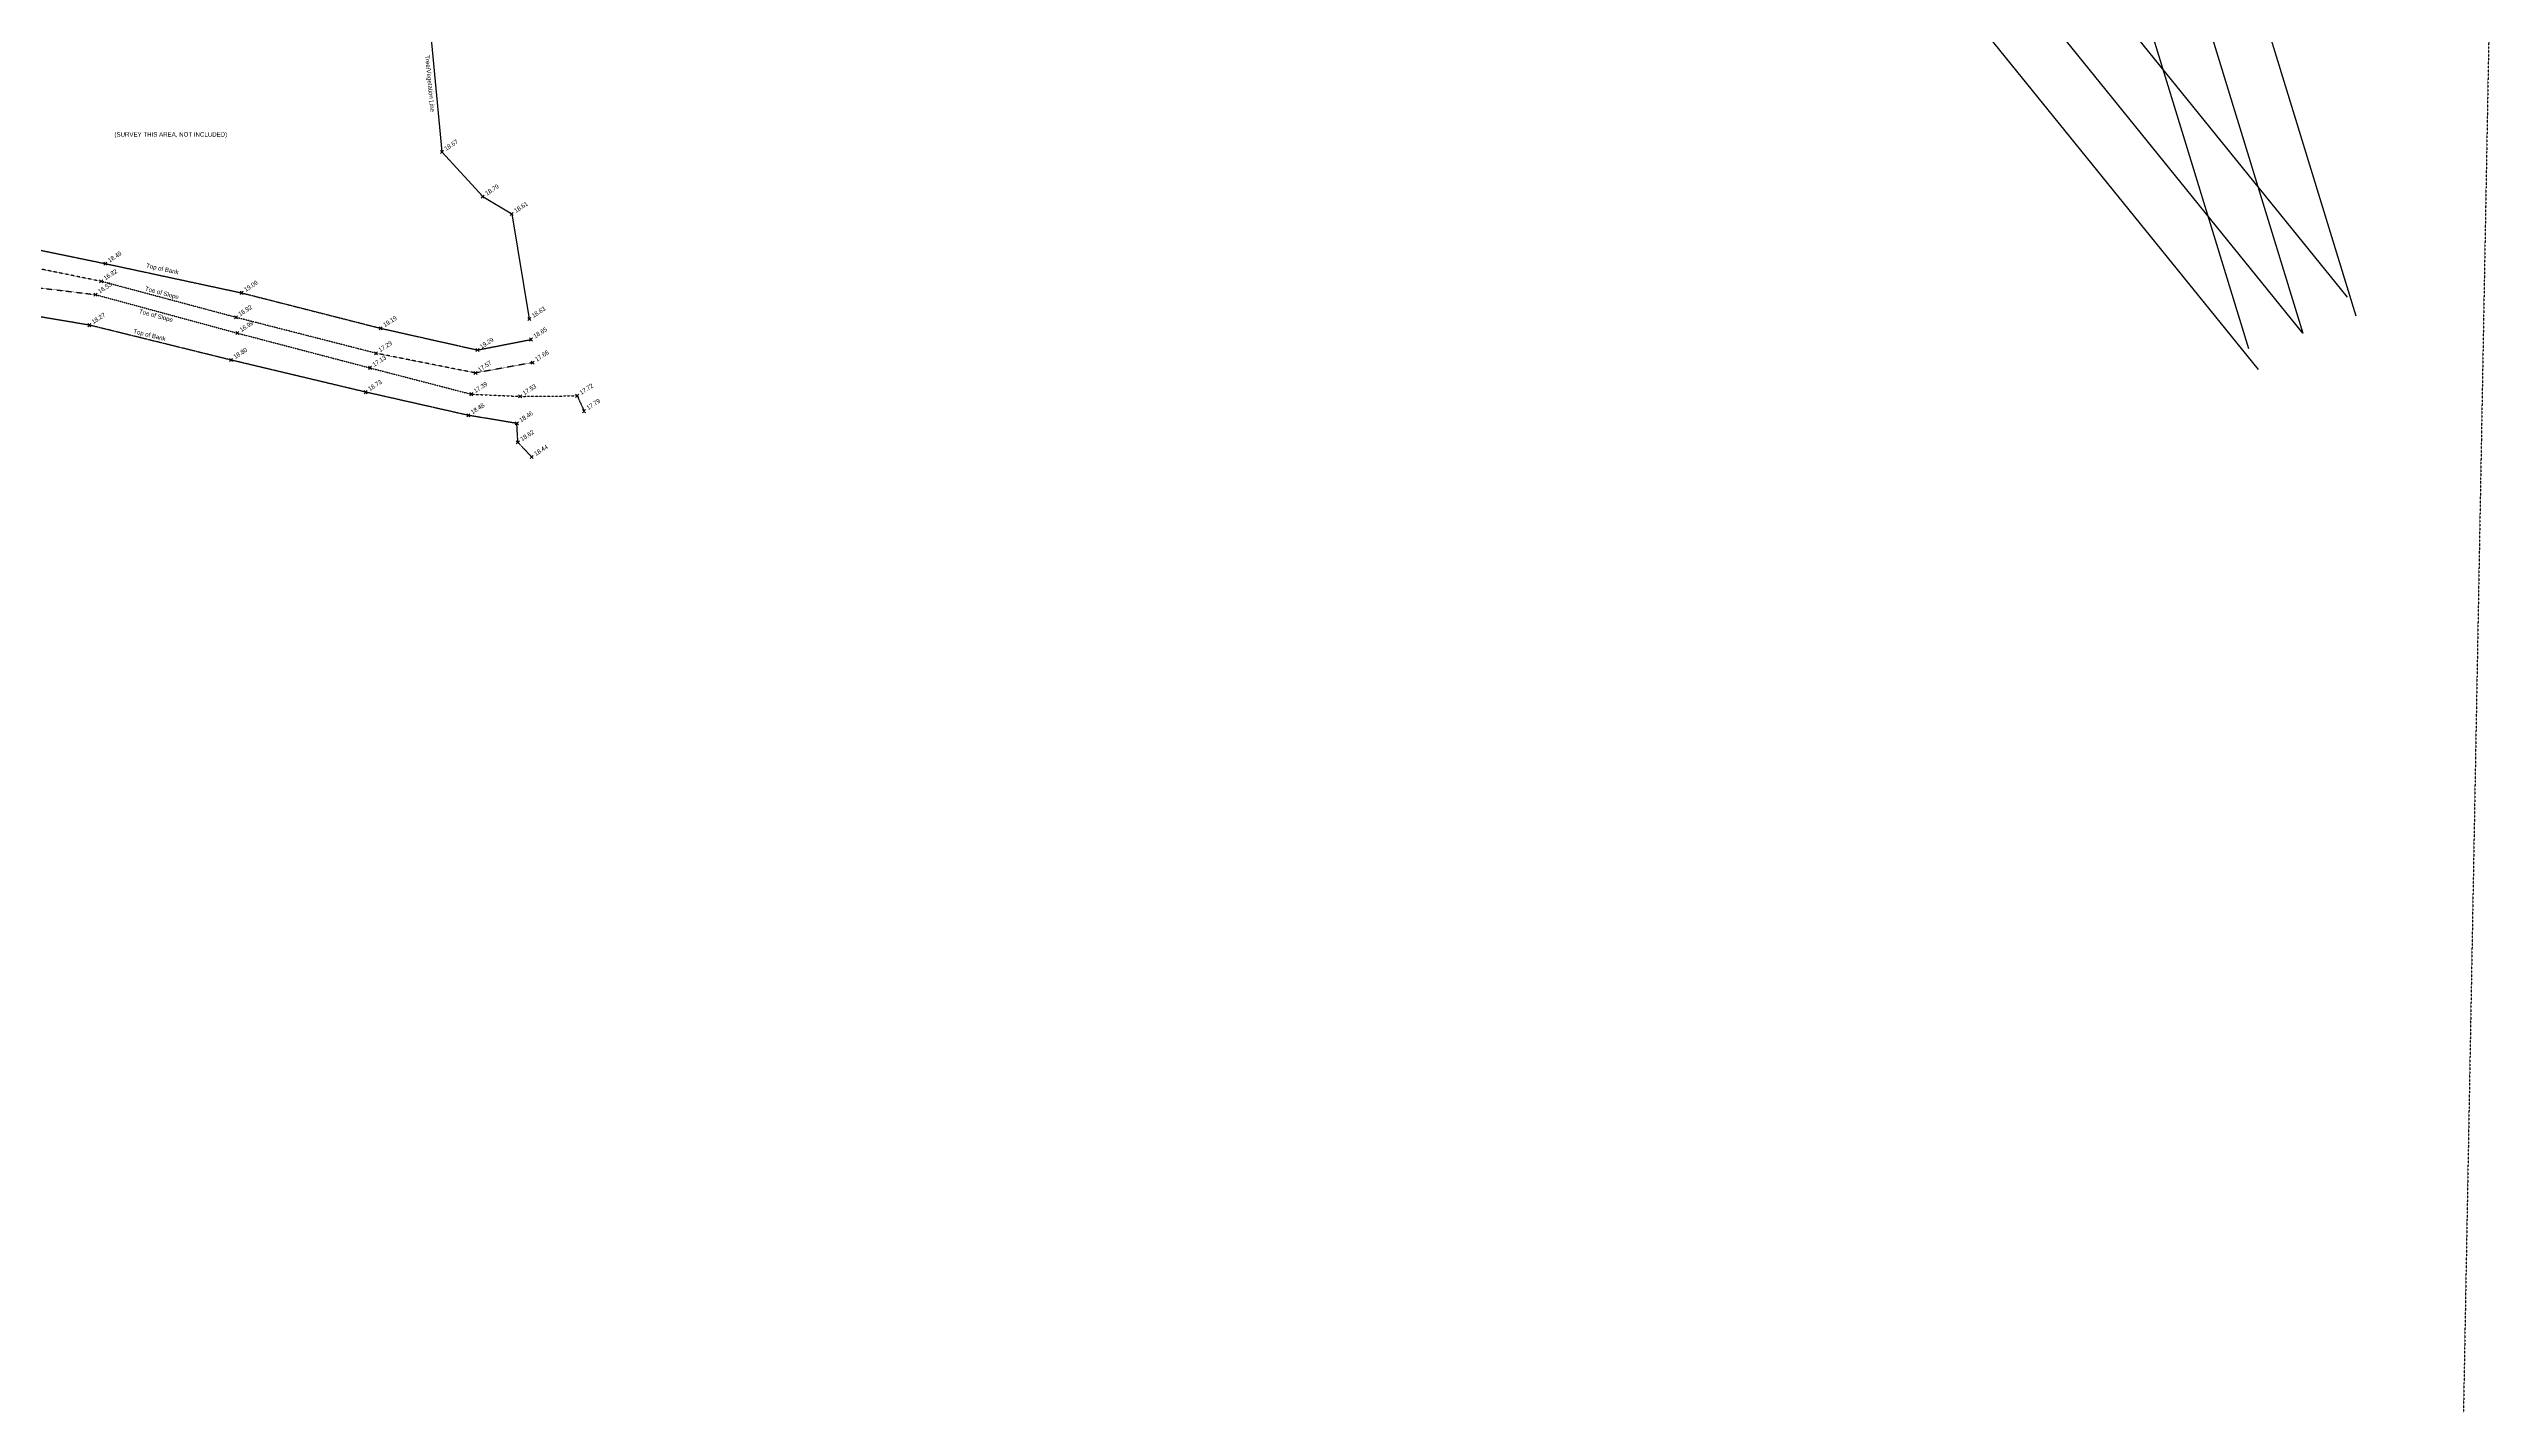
# Model space of a CAD drawing. Header units: inches. Extents: x -625442 to 34963, y -27993 to 66986.
# Drawn here: x -340169 to -329578, y 18025 to 23888 of the extents above; entities that cross this region are included whole.
import ezdxf
from ezdxf.enums import TextEntityAlignment as Align

# ---------------------------------------------------------------- set-up
doc = ezdxf.new("R2010")
doc.units = ezdxf.units.IN
doc.header["$LTSCALE"] = 0.5
doc.header["$MEASUREMENT"] = 0
doc.linetypes.add('DASHED2', pattern=[0.375, 0.25, -0.125])
doc.linetypes.add('DIVIDE2', pattern=[0.625, 0.25, -0.125, 0, -0.125, 0, -0.125])
for name, color, linetype in [('SECTION LINE', 101, 'DIVIDE2'), ('SPOT ELEVATION TEXT', 252, 'Continuous'), ('TEXT', 7, 'Continuous'), ('TOE OF SLOPE', 36, 'DIVIDE2'), ('TOP OF BANK', 252, 'DASHED2'), ('TREE LINE', 73, 'Continuous')]:
    doc.layers.add(name, color=color, linetype=linetype)
doc.styles.add('BLDG', font='IC-Romans.shx', dxfattribs={"width": 0.8})
doc.styles.add('TXT', font='IC-Romans.shx')

# ---------------------------------------------------------------- blocks, each defined once
blk = doc.blocks.new('SPT10')
at = {"color": 0, "linetype": 'Continuous'}
for p, q in [((-0.35, -0.35), (0.35, 0.35)), ((0.35, -0.35), (-0.35, 0.35))]:
    blk.add_line(p, q, dxfattribs=at)

msp = doc.modelspace()

# ---------------------------------------------------------------- linework, layer by layer
at = {"layer": 'DEFPOINTS'}
for p, q in [((-338764.83742, 50655.22511), (-330196.36454, 22734.78695)), ((-338993.93012, 50580.58565), (-330425.45724, 22660.14749)), ((-339229.15428, 50514.33546), (-330660.6814, 22593.8973)), ((-330232.80579, 22816.15856), (-341882.06131, 37201.33011)), ((-330425.45724, 22660.14749), (-342074.71277, 37045.31904)), ((-330618.1087, 22504.13642), (-342267.36422, 36889.30797))]:
    msp.add_line(p, q, dxfattribs=at)
at = {"layer": 'SECTION LINE'}
msp.add_line((-329577.99515, 26336.05729), (-330579.36646, -27992.99506), dxfattribs=at)
at = {"layer": 'TOE OF SLOPE'}
for points in [[(-344616.59501, 23225.59677), (-344710.30632, 23063.98075), (-344539.65558, 23073.11425), (-344023.98002, 23104.25684), (-343462.68852, 23140.16259), (-342955.64575, 23180.16782), (-342601.95077, 23244.35061), (-342171.73171, 23337.04428), (-342019.80342, 23395.97652), (-341886.03552, 23456.98957), (-341667.24027, 23349.43773), (-341352.29998, 23126.80977), (-341140.78924, 22973.4816), (-340935.73471, 22925.16375), (-340697.62707, 22910.46412), (-340395.90068, 22878.48578), (-339967.97, 22827.26439), (-339354.9774, 22660.96147), (-338781.40416, 22510.62271), (-338343.5436, 22396.90767), (-338132.27892, 22387.48296), (-337885.93465, 22389.6409), (-337855.90781, 22323.77105)], [(-338078.2045, 22533.29585), (-338325.51936, 22488.46111), (-338755.34033, 22573.662), (-339361.14818, 22728.76793), (-339943.63958, 22884.31625), (-340395.39484, 22976.12221)]]:
    msp.add_lwpolyline(points, dxfattribs=at)
at = {"layer": 'TOP OF BANK'}
for points in [[(-340387.76566, 23056.37743), (-339925.20819, 22961.18601), (-339336.21594, 22834.75102), (-338735.14555, 22681.84327), (-338316.79875, 22587.99832), (-338085.51293, 22633.3027)], [(-338082.42674, 22125.58833), (-338142.17292, 22189.00999), (-338146.5545, 22270.54271), (-338356.18976, 22305.23692), (-338800.10145, 22405.68014), (-339382.03938, 22544.25048), (-339995.13605, 22695.34104), (-340404.4674, 22764.24716)]]:
    msp.add_lwpolyline(points, dxfattribs=at)
at = {"layer": 'TREE LINE'}
msp.add_lwpolyline([(-338522.35542, 23990.97698), (-338470.667, 23443.75824), (-338294.04054, 23250.44576), (-338168.68637, 23175.60977), (-338092.7202, 22722.19329)], dxfattribs=at)

# ---------------------------------------------------------------- block references
at = {"layer": 'SPOT ELEVATION TEXT', "xscale": 19.2, "yscale": 19.2, "zscale": 19.2}
for p in [(-338470.667, 23443.75824), (-338294.04054, 23250.44576), (-338168.68637, 23175.60977), (-339943.63958, 22884.31625), (-339925.20819, 22961.18601), (-339967.97, 22827.26439), (-339336.21594, 22834.75102), (-339995.13605, 22695.34104), (-339361.14818, 22728.76793), (-339354.9774, 22660.96147), (-338735.14555, 22681.84327), (-338092.7202, 22722.19329), (-338755.34033, 22573.662), (-338316.79875, 22587.99832), (-338085.51293, 22633.3027), (-339382.03938, 22544.25048), (-338781.40416, 22510.62271), (-338325.51936, 22488.46111), (-338078.2045, 22533.29585), (-338800.10145, 22405.68014), (-338343.5436, 22396.90767), (-338132.27892, 22387.48296), (-337885.93465, 22389.6409), (-338356.18976, 22305.23692), (-338146.5545, 22270.54271), (-337855.90781, 22323.77105), (-338142.17292, 22189.00999), (-338082.42674, 22125.58833)]:
    msp.add_blockref('SPT10', p, dxfattribs=at)

# ---------------------------------------------------------------- texts
at = {"layer": 'SPOT ELEVATION TEXT', "style": 'BLDG', "width": 0.8}
for s, p in [('18.67', (-338425.55483, 23465.35805)), ('18.79', (-338248.92837, 23272.04557)), ('18.61', (-338123.57419, 23197.20958)), ('18.49', (-339880.09602, 22982.78583)), ('16.53', (-339922.85783, 22848.8642)), ('16.82', (-339898.5274, 22905.91606)), ('19.09', (-339291.10376, 22856.35083)), ('16.92', (-339316.03601, 22750.36775)), ('18.63', (-338047.60802, 22743.7931)), ('18.27', (-339950.02388, 22716.94085)), ('16.99', (-339309.86522, 22682.56128)), ('19.19', (-338690.03338, 22703.44309)), ('18.65', (-338040.40076, 22654.90251)), ('18.80', (-339336.9272, 22565.85029)), ('17.13', (-338736.29198, 22532.22252)), ('17.29', (-338710.22815, 22595.26182)), ('19.29', (-338271.68658, 22609.59813)), ('17.66', (-338033.09232, 22554.89566)), ('18.73', (-338754.98927, 22427.27995)), ('17.57', (-338280.40719, 22510.06093)), ('18.48', (-338311.07759, 22326.83674)), ('17.39', (-338298.43142, 22418.50748)), ('17.53', (-338087.16674, 22409.08277)), ('17.72', (-337840.82247, 22411.24071)), ('17.79', (-337810.79564, 22345.37086)), ('18.46', (-338101.44232, 22292.14253)), ('18.62', (-338097.06075, 22210.60981)), ('18.44', (-338037.31457, 22147.18815))]:
    msp.add_text(s, height=19.2, rotation=33, dxfattribs=at).set_placement(p, align=Align.CENTER)
at = {"layer": 'TEXT', "char_height": 19.2, "attachment_point": 1, "style": 'TXT'}
for s, insert, rotation in [('Tree/Vegetation Line', (-338524.10914, 23862.35939), 275.395954675), ('Top of Bank', (-339746.56593, 22962.65435), 347.884562934), ('Toe of Slope', (-339750.73849, 22863.51854), 345.048631754), ('Top of Bank', (-339801.59491, 22679.1595), 346.155978035), ('Toe of Slope', (-339776.53555, 22765.03653), 345.048631754)]:
    msp.add_mtext(s, dxfattribs=dict(at, insert=insert, rotation=rotation))
at = {"layer": 'TEXT', "insert": (-339642.47941, 23528.91136), "char_height": 19.2, "attachment_point": 2, "style": 'TXT'}
msp.add_mtext('(SURVEY THIS AREA, NOT INCLUDED)', dxfattribs=at)

doc.saveas('drawing.dxf')
